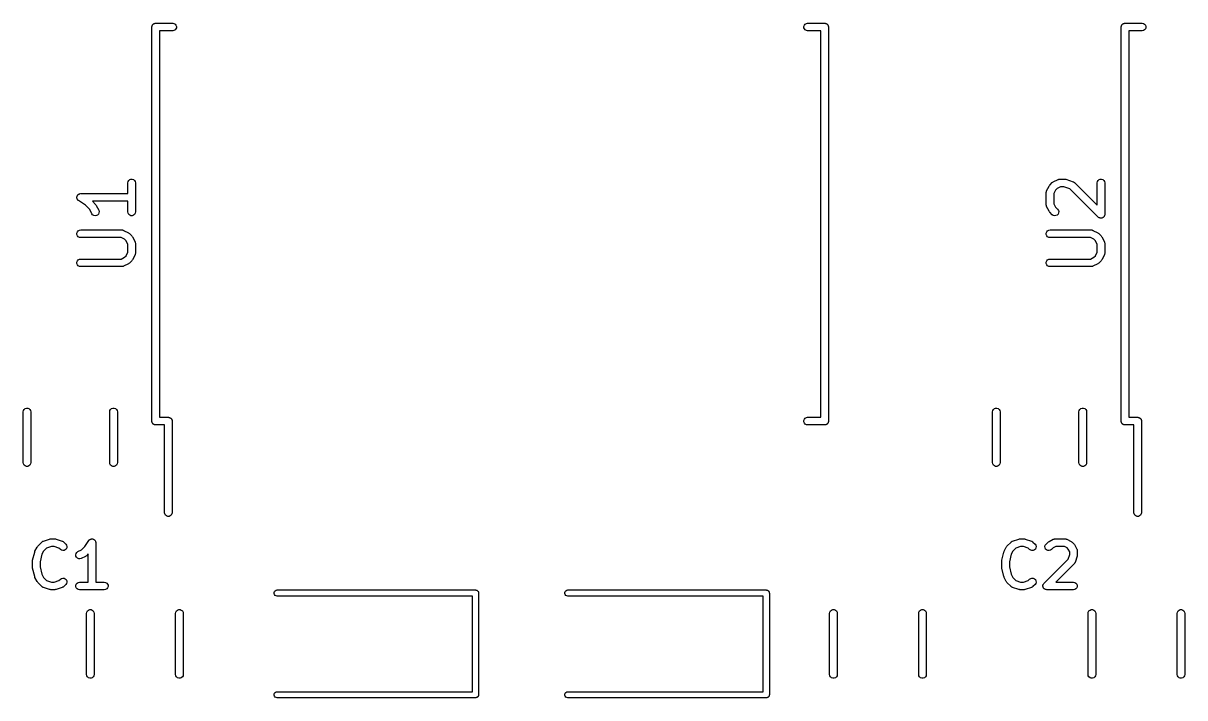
# Model space of a CAD drawing. Extents: x 25 to 125, y -131 to -25.
# Drawn here: x 46.7 to 69.53, y -87.42 to -74.16 of the extents above; entities that cross this region are included whole.
import ezdxf

# ---------------------------------------------------------------- set-up
doc = ezdxf.new("R2010")
doc.units = 0
doc.header["$MEASUREMENT"] = 0
doc.layers.add('BLACK', color=7, linetype='CONTINUOUS')

msp = doc.modelspace()

# ---------------------------------------------------------------- linework, layer by layer
at = {"layer": 'Black'}
for p, q in [((49.2354, -74.1987), (49.2377, -74.1925)), ((49.2377, -74.1925), (49.2419, -74.1875)), ((49.2419, -74.1875), (49.2452, -74.1818)), ((49.2452, -74.1818), (49.2502, -74.1776)), ((49.2502, -74.1776), (49.2544, -74.1725)), ((49.2544, -74.1725), (49.2601, -74.1693)), ((49.2601, -74.1693), (49.2651, -74.165)), ((49.2651, -74.165), (49.2713, -74.1628)), ((49.2713, -74.1628), (49.277, -74.1595)), ((49.277, -74.1595), (49.2834, -74.1584)), ((49.2834, -74.1584), (49.2896, -74.1561)), ((49.2896, -74.1561), (49.2962, -74.1561)), ((49.2962, -74.1561), (49.3026, -74.155)), ((49.3026, -74.155), (49.6376, -74.155)), ((49.6376, -74.155), (49.6633, -74.1595)), ((49.6633, -74.1595), (49.6858, -74.1725)), ((49.6858, -74.1725), (49.7026, -74.1925)), ((49.7026, -74.1925), (49.7115, -74.217)), ((62.0437, -74.217), (62.0527, -74.1925)), ((62.0527, -74.1925), (62.0694, -74.1725)), ((62.0694, -74.1725), (62.092, -74.1595)), ((62.092, -74.1595), (62.1176, -74.155)), ((62.1176, -74.155), (62.4526, -74.155)), ((62.4526, -74.155), (62.4591, -74.1561)), ((62.4591, -74.1561), (62.4656, -74.1561)), ((62.4656, -74.1561), (62.4718, -74.1584)), ((62.4718, -74.1584), (62.4783, -74.1595)), ((62.4783, -74.1595), (62.4839, -74.1628)), ((62.4839, -74.1628), (62.4901, -74.165)), ((62.4901, -74.165), (62.4951, -74.1693)), ((62.4951, -74.1693), (62.5008, -74.1725)), ((62.5008, -74.1725), (62.505, -74.1776)), ((62.505, -74.1776), (62.5101, -74.1818)), ((62.5101, -74.1818), (62.5133, -74.1875)), ((62.5133, -74.1875), (62.5176, -74.1925)), ((62.5176, -74.1925), (62.5198, -74.1987)), ((68.2878, -74.1987), (68.29, -74.1925)), ((68.29, -74.1925), (68.2943, -74.1875)), ((68.2943, -74.1875), (68.2975, -74.1818)), ((68.2975, -74.1818), (68.3026, -74.1776)), ((68.3026, -74.1776), (68.3068, -74.1725)), ((68.3068, -74.1725), (68.3125, -74.1693)), ((68.3125, -74.1693), (68.3175, -74.165)), ((68.3175, -74.165), (68.3237, -74.1628)), ((68.3237, -74.1628), (68.3293, -74.1595)), ((68.3293, -74.1595), (68.3358, -74.1584)), ((68.3358, -74.1584), (68.342, -74.1561)), ((68.342, -74.1561), (68.3485, -74.1561)), ((68.3485, -74.1561), (68.355, -74.155)), ((68.355, -74.155), (68.69, -74.155)), ((68.69, -74.155), (68.7157, -74.1595)), ((68.7157, -74.1595), (68.7382, -74.1725)), ((68.7382, -74.1725), (68.755, -74.1925)), ((68.755, -74.1925), (68.7639, -74.217)), ((49.2276, -74.23), (49.2287, -74.2235)), ((49.2276, -81.98), (49.2276, -74.23)), ((49.2287, -74.217), (49.231, -74.2108)), ((49.2287, -74.2235), (49.2287, -74.217)), ((49.231, -74.2108), (49.2321, -74.2043)), ((49.2321, -74.2043), (49.2354, -74.1987)), ((49.6376, -74.305), (49.3776, -74.305)), ((49.3776, -74.305), (49.3776, -81.905)), ((49.6633, -74.3005), (49.6376, -74.305)), ((49.6858, -74.2875), (49.6633, -74.3005)), ((49.7026, -74.2675), (49.6858, -74.2875)), ((49.7115, -74.243), (49.7026, -74.2675)), ((49.7115, -74.217), (49.7115, -74.243)), ((62.0437, -74.243), (62.0437, -74.217)), ((62.0527, -74.2675), (62.0437, -74.243)), ((62.0694, -74.2875), (62.0527, -74.2675)), ((62.092, -74.3005), (62.0694, -74.2875)), ((62.1176, -74.305), (62.092, -74.3005)), ((62.3776, -74.305), (62.1176, -74.305)), ((62.3776, -81.905), (62.3776, -74.305)), ((62.5198, -74.1987), (62.5231, -74.2043)), ((62.5231, -74.2043), (62.5242, -74.2108)), ((62.5242, -74.2108), (62.5265, -74.217)), ((62.5265, -74.217), (62.5265, -74.2235)), ((62.5265, -74.2235), (62.5276, -74.23)), ((62.5276, -74.23), (62.5276, -81.98)), ((68.28, -74.23), (68.2811, -74.2235)), ((68.28, -81.98), (68.28, -74.23)), ((68.2811, -74.217), (68.2834, -74.2108)), ((68.2811, -74.2235), (68.2811, -74.217)), ((68.2834, -74.2108), (68.2845, -74.2043)), ((68.2845, -74.2043), (68.2878, -74.1987)), ((68.69, -74.305), (68.43, -74.305)), ((68.43, -74.305), (68.43, -81.905)), ((68.7157, -74.3005), (68.69, -74.305)), ((68.7382, -74.2875), (68.7157, -74.3005)), ((68.755, -74.2675), (68.7382, -74.2875)), ((68.7639, -74.243), (68.755, -74.2675)), ((68.7639, -74.217), (68.7639, -74.243)), ((48.755, -77.2955), (48.7595, -77.2698)), ((48.755, -77.5062), (48.755, -77.2955)), ((48.7595, -77.2698), (48.7725, -77.2473)), ((48.7725, -77.2473), (48.7925, -77.2305)), ((48.7925, -77.2305), (48.817, -77.2216)), ((48.817, -77.2216), (48.843, -77.2216)), ((48.843, -77.2216), (48.8675, -77.2305)), ((48.8675, -77.2305), (48.8874, -77.2473)), ((48.8874, -77.2473), (48.9005, -77.2698)), ((48.9005, -77.2698), (48.905, -77.2955)), ((48.905, -77.2955), (48.905, -77.8669)), ((66.8153, -77.4524), (66.8629, -77.3572)), ((66.8629, -77.3572), (66.8701, -77.3475)), ((66.8701, -77.3475), (66.877, -77.3377)), ((66.877, -77.3377), (66.9246, -77.2901)), ((66.9246, -77.2901), (66.9344, -77.2832)), ((66.9344, -77.2832), (66.9441, -77.276)), ((66.9441, -77.276), (67.0393, -77.2284)), ((67.0906, -77.3705), (67.022, -77.4047)), ((67.0393, -77.2284), (67.0435, -77.2272)), ((67.0435, -77.2272), (67.0472, -77.225)), ((67.0472, -77.225), (67.0559, -77.2235)), ((67.0559, -77.2235), (67.0643, -77.221)), ((67.0643, -77.221), (67.0686, -77.2212)), ((67.0686, -77.2212), (67.0729, -77.2205)), ((67.0729, -77.2205), (67.1681, -77.2205)), ((67.1559, -77.3705), (67.0906, -77.3705)), ((67.2704, -77.4086), (67.1559, -77.3705)), ((67.1681, -77.2205), (67.1799, -77.2226)), ((67.1799, -77.2226), (67.1918, -77.2243)), ((67.1918, -77.2243), (67.3347, -77.2719)), ((67.3347, -77.2719), (67.3385, -77.274)), ((67.3385, -77.274), (67.3426, -77.2751)), ((67.3426, -77.2751), (67.3498, -77.2802)), ((67.3498, -77.2802), (67.3576, -77.2843)), ((67.3576, -77.2843), (67.3604, -77.2876)), ((67.3604, -77.2876), (67.364, -77.2901)), ((67.364, -77.2901), (67.8074, -77.7335)), ((67.8074, -77.2955), (67.8119, -77.2698)), ((67.8074, -77.7335), (67.8074, -77.2955)), ((67.8119, -77.2698), (67.8249, -77.2473)), ((67.8249, -77.2473), (67.8449, -77.2305)), ((67.8449, -77.2305), (67.8694, -77.2216)), ((67.8694, -77.2216), (67.8954, -77.2216)), ((67.8954, -77.2216), (67.9199, -77.2305)), ((67.9199, -77.2305), (67.9398, -77.2473)), ((67.9398, -77.2473), (67.9529, -77.2698)), ((67.9529, -77.2698), (67.9574, -77.2955)), ((67.9574, -77.2955), (67.9574, -77.9145)), ((47.7551, -77.5764), (47.7561, -77.5723)), ((47.7561, -77.5853), (47.7551, -77.5764)), ((47.7561, -77.5682), (47.7592, -77.5598)), ((47.7561, -77.5723), (47.7561, -77.5682)), ((47.7561, -77.5942), (47.7561, -77.5853)), ((47.7576, -77.5981), (47.7561, -77.5942)), ((47.758, -77.6023), (47.7576, -77.5981)), ((47.762, -77.6103), (47.758, -77.6023)), ((47.7592, -77.5598), (47.7613, -77.5511)), ((47.7613, -77.5511), (47.7636, -77.5476)), ((47.765, -77.6187), (47.762, -77.6103)), ((47.7636, -77.5476), (47.765, -77.5437)), ((47.765, -77.5437), (47.7708, -77.5368)), ((47.7677, -77.6219), (47.765, -77.6187)), ((47.7696, -77.6256), (47.7677, -77.6219)), ((47.7708, -77.5368), (47.7758, -77.5294)), ((47.7758, -77.5294), (47.7791, -77.5269)), ((47.7791, -77.5269), (47.7818, -77.5237)), ((47.7818, -77.5237), (47.7895, -77.5193)), ((47.7895, -77.5193), (47.7967, -77.514)), ((47.7967, -77.514), (47.8007, -77.5128)), ((47.8007, -77.5128), (47.8043, -77.5107)), ((47.8043, -77.5107), (47.8132, -77.5092)), ((47.8132, -77.5092), (47.8217, -77.5066)), ((47.8217, -77.5066), (47.8259, -77.5069)), ((47.8259, -77.5069), (47.83, -77.5062)), ((47.83, -77.5062), (48.755, -77.5062)), ((66.8074, -77.486), (66.8081, -77.4817)), ((66.8074, -77.724), (66.8074, -77.486)), ((66.8079, -77.4774), (66.8104, -77.469)), ((66.8081, -77.4817), (66.8079, -77.4774)), ((66.8104, -77.469), (66.8119, -77.4603)), ((66.8119, -77.4603), (66.8141, -77.4566)), ((66.8141, -77.4566), (66.8153, -77.4524)), ((66.9916, -77.4351), (66.9574, -77.5037)), ((66.9574, -77.5037), (66.9574, -77.7063)), ((67.022, -77.4047), (66.9916, -77.4351)), ((67.8293, -77.9676), (67.2704, -77.4086)), ((47.776, -77.6318), (47.7696, -77.6256)), ((47.7818, -77.6386), (47.776, -77.6318)), ((47.7854, -77.6407), (47.7818, -77.6386)), ((47.7884, -77.6436), (47.7854, -77.6407)), ((47.9251, -77.7347), (47.7884, -77.6436)), ((48.0064, -77.8161), (47.9251, -77.7347)), ((48.0486, -77.9004), (48.0064, -77.8161)), ((48.755, -77.6562), (48.0587, -77.6562)), ((48.0587, -77.6562), (48.1211, -77.7186)), ((48.1211, -77.7186), (48.128, -77.7285)), ((48.128, -77.7285), (48.1352, -77.7381)), ((48.1352, -77.7381), (48.1828, -77.8334)), ((48.1828, -77.8334), (48.1902, -77.8583)), ((48.755, -77.8669), (48.755, -77.6562)), ((66.8081, -77.7283), (66.8074, -77.724)), ((66.8079, -77.7326), (66.8081, -77.7283)), ((66.8104, -77.741), (66.8079, -77.7326)), ((66.8119, -77.7497), (66.8104, -77.741)), ((66.8141, -77.7534), (66.8119, -77.7497)), ((66.8153, -77.7576), (66.8141, -77.7534)), ((66.8629, -77.8528), (66.8153, -77.7576)), ((66.9574, -77.7063), (66.9916, -77.7749)), ((66.9916, -77.7749), (67.0307, -77.8139)), ((67.0307, -77.8139), (67.0456, -77.8352)), ((67.0456, -77.8352), (67.0523, -77.8604)), ((48.0641, -77.9214), (48.0486, -77.9004)), ((48.0859, -77.9357), (48.0641, -77.9214)), ((48.1112, -77.9418), (48.0859, -77.9357)), ((48.1371, -77.9388), (48.1112, -77.9418)), ((48.1604, -77.9271), (48.1371, -77.9388)), ((48.1783, -77.9082), (48.1604, -77.9271)), ((48.1887, -77.8843), (48.1783, -77.9082)), ((48.1902, -77.8583), (48.1887, -77.8843)), ((48.7595, -77.8926), (48.755, -77.8669)), ((48.7725, -77.9151), (48.7595, -77.8926)), ((48.7925, -77.9319), (48.7725, -77.9151)), ((48.817, -77.9408), (48.7925, -77.9319)), ((48.843, -77.9408), (48.817, -77.9408)), ((48.8675, -77.9319), (48.843, -77.9408)), ((48.8874, -77.9151), (48.8675, -77.9319)), ((48.9005, -77.8926), (48.8874, -77.9151)), ((48.905, -77.8669), (48.9005, -77.8926)), ((66.8701, -77.8625), (66.8629, -77.8528)), ((66.877, -77.8723), (66.8701, -77.8625)), ((66.9246, -77.9199), (66.877, -77.8723)), ((66.9459, -77.9349), (66.9246, -77.9199)), ((66.9711, -77.9416), (66.9459, -77.9349)), ((66.997, -77.9393), (66.9711, -77.9416)), ((67.0206, -77.9283), (66.997, -77.9393)), ((67.0391, -77.9099), (67.0206, -77.9283)), ((67.0501, -77.8863), (67.0391, -77.9099)), ((67.0523, -77.8604), (67.0501, -77.8863)), ((67.8374, -77.9732), (67.8293, -77.9676)), ((67.8449, -77.9795), (67.8374, -77.9732)), ((67.848, -77.9806), (67.8449, -77.9795)), ((67.8507, -77.9825), (67.848, -77.9806)), ((67.8602, -77.985), (67.8507, -77.9825)), ((67.8694, -77.9884), (67.8602, -77.985)), ((67.8727, -77.9884), (67.8694, -77.9884)), ((67.8758, -77.9892), (67.8727, -77.9884)), ((67.8856, -77.9884), (67.8758, -77.9892)), ((67.8954, -77.9884), (67.8856, -77.9884)), ((67.8985, -77.9873), (67.8954, -77.9884)), ((67.9018, -77.987), (67.8985, -77.9873)), ((67.9107, -77.9828), (67.9018, -77.987)), ((67.9199, -77.9795), (67.9107, -77.9828)), ((67.9224, -77.9774), (67.9199, -77.9795)), ((67.9254, -77.976), (67.9224, -77.9774)), ((67.9323, -77.969), (67.9254, -77.976)), ((67.9398, -77.9627), (67.9323, -77.969)), ((67.9415, -77.9599), (67.9398, -77.9627)), ((67.9438, -77.9575), (67.9415, -77.9599)), ((67.948, -77.9487), (67.9438, -77.9575)), ((67.9529, -77.9402), (67.948, -77.9487)), ((67.9534, -77.9369), (67.9529, -77.9402)), ((67.9548, -77.9339), (67.9534, -77.9369)), ((67.9557, -77.9242), (67.9548, -77.9339)), ((67.9574, -77.9145), (67.9557, -77.9242)), ((47.7561, -78.2825), (47.765, -78.258)), ((47.7561, -78.3085), (47.7561, -78.2825)), ((47.765, -78.258), (47.7818, -78.238)), ((47.7818, -78.238), (47.8043, -78.225)), ((47.8043, -78.225), (47.83, -78.2205)), ((47.83, -78.2205), (48.6395, -78.2205)), ((48.6395, -78.2205), (48.6438, -78.2212)), ((48.6438, -78.2212), (48.6481, -78.221)), ((48.6481, -78.221), (48.6565, -78.2235)), ((48.6565, -78.2235), (48.6652, -78.225)), ((48.6652, -78.225), (48.6689, -78.2272)), ((48.6689, -78.2272), (48.6731, -78.2284)), ((48.6731, -78.2284), (48.7683, -78.276)), ((48.7683, -78.276), (48.778, -78.2832)), ((48.778, -78.2832), (48.7878, -78.2901)), ((48.7878, -78.2901), (48.8354, -78.3377)), ((66.8085, -78.2825), (66.8174, -78.258)), ((66.8085, -78.3085), (66.8085, -78.2825)), ((66.8174, -78.258), (66.8342, -78.238)), ((66.8342, -78.238), (66.8567, -78.225)), ((66.8567, -78.225), (66.8824, -78.2205)), ((66.8824, -78.2205), (67.6919, -78.2205)), ((67.6919, -78.2205), (67.6962, -78.2212)), ((67.6962, -78.2212), (67.7005, -78.221)), ((67.7005, -78.221), (67.7089, -78.2235)), ((67.7089, -78.2235), (67.7176, -78.225)), ((67.7176, -78.225), (67.7213, -78.2272)), ((67.7213, -78.2272), (67.7254, -78.2284)), ((67.7254, -78.2284), (67.8207, -78.276)), ((67.8207, -78.276), (67.8303, -78.2832)), ((67.8303, -78.2832), (67.8402, -78.2901)), ((67.8402, -78.2901), (67.8878, -78.3377)), ((47.765, -78.333), (47.7561, -78.3085)), ((47.7818, -78.3529), (47.765, -78.333)), ((47.8043, -78.366), (47.7818, -78.3529)), ((47.83, -78.3705), (47.8043, -78.366)), ((48.6218, -78.3705), (47.83, -78.3705)), ((48.6903, -78.4047), (48.6218, -78.3705)), ((48.7207, -78.4351), (48.6903, -78.4047)), ((48.755, -78.5037), (48.7207, -78.4351)), ((48.755, -78.6587), (48.755, -78.5037)), ((48.8354, -78.3377), (48.8423, -78.3475)), ((48.8423, -78.3475), (48.8495, -78.3572)), ((48.8495, -78.3572), (48.8971, -78.4524)), ((48.8971, -78.4524), (48.8983, -78.4566)), ((48.8983, -78.4566), (48.9005, -78.4603)), ((48.9005, -78.4603), (48.902, -78.469)), ((48.902, -78.469), (48.9045, -78.4774)), ((48.9045, -78.4774), (48.9042, -78.4817)), ((48.9042, -78.4817), (48.905, -78.486)), ((48.905, -78.486), (48.905, -78.6764)), ((66.8174, -78.333), (66.8085, -78.3085)), ((66.8342, -78.3529), (66.8174, -78.333)), ((66.8567, -78.366), (66.8342, -78.3529)), ((66.8824, -78.3705), (66.8567, -78.366)), ((67.6742, -78.3705), (66.8824, -78.3705)), ((67.7427, -78.4047), (67.6742, -78.3705)), ((67.7731, -78.4351), (67.7427, -78.4047)), ((67.8074, -78.5037), (67.7731, -78.4351)), ((67.8074, -78.6587), (67.8074, -78.5037)), ((67.8878, -78.3377), (67.8947, -78.3475)), ((67.8947, -78.3475), (67.9018, -78.3572)), ((67.9018, -78.3572), (67.9495, -78.4524)), ((67.9495, -78.4524), (67.9507, -78.4566)), ((67.9507, -78.4566), (67.9529, -78.4603)), ((67.9529, -78.4603), (67.9544, -78.469)), ((67.9544, -78.469), (67.9569, -78.4774)), ((67.9569, -78.4774), (67.9566, -78.4817)), ((67.9566, -78.4817), (67.9574, -78.486)), ((67.9574, -78.486), (67.9574, -78.6764)), ((48.6218, -78.7919), (48.6903, -78.7576)), ((48.6903, -78.7576), (48.7207, -78.7272)), ((48.7207, -78.7272), (48.755, -78.6587)), ((48.8971, -78.71), (48.8495, -78.8052)), ((48.8983, -78.7058), (48.8971, -78.71)), ((48.9005, -78.7021), (48.8983, -78.7058)), ((48.902, -78.6934), (48.9005, -78.7021)), ((48.9045, -78.685), (48.902, -78.6934)), ((48.905, -78.6764), (48.9042, -78.6807)), ((48.9042, -78.6807), (48.9045, -78.685)), ((67.6742, -78.7919), (67.7427, -78.7576)), ((67.7427, -78.7576), (67.7731, -78.7272)), ((67.7731, -78.7272), (67.8074, -78.6587)), ((67.9495, -78.71), (67.9018, -78.8052)), ((67.9507, -78.7058), (67.9495, -78.71)), ((67.9529, -78.7021), (67.9507, -78.7058)), ((67.9544, -78.6934), (67.9529, -78.7021)), ((67.9569, -78.685), (67.9544, -78.6934)), ((67.9574, -78.6764), (67.9566, -78.6807)), ((67.9566, -78.6807), (67.9569, -78.685)), ((47.7561, -78.8539), (47.765, -78.8294)), ((47.7561, -78.8799), (47.7561, -78.8539)), ((47.765, -78.9044), (47.7561, -78.8799)), ((47.765, -78.8294), (47.7818, -78.8095)), ((47.7818, -78.9244), (47.765, -78.9044)), ((47.7818, -78.8095), (47.8043, -78.7964)), ((47.8043, -78.9374), (47.7818, -78.9244)), ((47.8043, -78.7964), (47.83, -78.7919)), ((47.83, -78.9419), (47.8043, -78.9374)), ((47.83, -78.7919), (48.6218, -78.7919)), ((48.6395, -78.9419), (47.83, -78.9419)), ((48.6438, -78.9412), (48.6395, -78.9419)), ((48.6481, -78.9414), (48.6438, -78.9412)), ((48.6565, -78.9389), (48.6481, -78.9414)), ((48.6652, -78.9374), (48.6565, -78.9389)), ((48.6689, -78.9352), (48.6652, -78.9374)), ((48.6731, -78.934), (48.6689, -78.9352)), ((48.7683, -78.8864), (48.6731, -78.934)), ((48.778, -78.8792), (48.7683, -78.8864)), ((48.7878, -78.8723), (48.778, -78.8792)), ((48.8354, -78.8247), (48.7878, -78.8723)), ((48.8423, -78.8149), (48.8354, -78.8247)), ((48.8495, -78.8052), (48.8423, -78.8149)), ((66.8085, -78.8539), (66.8174, -78.8294)), ((66.8085, -78.8799), (66.8085, -78.8539)), ((66.8174, -78.9044), (66.8085, -78.8799)), ((66.8174, -78.8294), (66.8342, -78.8095)), ((66.8342, -78.9244), (66.8174, -78.9044)), ((66.8342, -78.8095), (66.8567, -78.7964)), ((66.8567, -78.9374), (66.8342, -78.9244)), ((66.8567, -78.7964), (66.8824, -78.7919)), ((66.8824, -78.9419), (66.8567, -78.9374)), ((66.8824, -78.7919), (67.6742, -78.7919)), ((67.6919, -78.9419), (66.8824, -78.9419)), ((67.6962, -78.9412), (67.6919, -78.9419)), ((67.7005, -78.9414), (67.6962, -78.9412)), ((67.7089, -78.9389), (67.7005, -78.9414)), ((67.7176, -78.9374), (67.7089, -78.9389)), ((67.7213, -78.9352), (67.7176, -78.9374)), ((67.7254, -78.934), (67.7213, -78.9352)), ((67.8207, -78.8864), (67.7254, -78.934)), ((67.8303, -78.8792), (67.8207, -78.8864)), ((67.8402, -78.8723), (67.8303, -78.8792)), ((67.8878, -78.8247), (67.8402, -78.8723)), ((67.8947, -78.8149), (67.8878, -78.8247)), ((67.9018, -78.8052), (67.8947, -78.8149)), ((46.7175, -81.7478), (46.7375, -81.731)), ((46.7375, -81.731), (46.762, -81.7221)), ((46.762, -81.7221), (46.788, -81.7221)), ((46.788, -81.7221), (46.8125, -81.731)), ((46.8125, -81.731), (46.8325, -81.7478)), ((48.4175, -81.7478), (48.4375, -81.731)), ((48.4375, -81.731), (48.462, -81.7221)), ((48.462, -81.7221), (48.488, -81.7221)), ((48.488, -81.7221), (48.5125, -81.731)), ((48.5125, -81.731), (48.5325, -81.7478)), ((65.7675, -81.7478), (65.7875, -81.731)), ((65.7875, -81.731), (65.812, -81.7221)), ((65.812, -81.7221), (65.838, -81.7221)), ((65.838, -81.7221), (65.8625, -81.731)), ((65.8625, -81.731), (65.8825, -81.7478)), ((67.4675, -81.7478), (67.4875, -81.731)), ((67.4875, -81.731), (67.512, -81.7221)), ((67.512, -81.7221), (67.538, -81.7221)), ((67.538, -81.7221), (67.5625, -81.731)), ((67.5625, -81.731), (67.5825, -81.7478)), ((46.7, -81.796), (46.7045, -81.7703)), ((46.7, -82.796), (46.7, -81.796)), ((46.7045, -81.7703), (46.7175, -81.7478)), ((46.8325, -81.7478), (46.8455, -81.7703)), ((46.8455, -81.7703), (46.85, -81.796)), ((46.85, -81.796), (46.85, -82.796)), ((48.4, -81.796), (48.4045, -81.7703)), ((48.4, -82.796), (48.4, -81.796)), ((48.4045, -81.7703), (48.4175, -81.7478)), ((48.5325, -81.7478), (48.5455, -81.7703)), ((48.5455, -81.7703), (48.55, -81.796)), ((48.55, -81.796), (48.55, -82.796)), ((49.3776, -81.905), (49.5526, -81.905)), ((49.5526, -81.905), (49.5591, -81.9061)), ((49.5591, -81.9061), (49.5656, -81.9061)), ((49.5656, -81.9061), (49.5718, -81.9084)), ((49.5718, -81.9084), (49.5783, -81.9095)), ((49.5783, -81.9095), (49.5839, -81.9128)), ((49.5839, -81.9128), (49.5901, -81.915)), ((49.5901, -81.915), (49.5951, -81.9193)), ((49.5951, -81.9193), (49.6008, -81.9225)), ((49.6008, -81.9225), (49.605, -81.9276)), ((49.605, -81.9276), (49.6101, -81.9318)), ((49.6101, -81.9318), (49.6133, -81.9375)), ((49.6133, -81.9375), (49.6176, -81.9425)), ((49.6176, -81.9425), (49.6198, -81.9487)), ((49.6198, -81.9487), (49.6231, -81.9543)), ((49.6231, -81.9543), (49.6242, -81.9608)), ((62.0437, -81.967), (62.0527, -81.9425)), ((62.0527, -81.9425), (62.0694, -81.9225)), ((62.0694, -81.9225), (62.092, -81.9095)), ((62.092, -81.9095), (62.1176, -81.905)), ((62.1176, -81.905), (62.3776, -81.905)), ((65.75, -81.796), (65.7545, -81.7703)), ((65.75, -82.796), (65.75, -81.796)), ((65.7545, -81.7703), (65.7675, -81.7478)), ((65.8825, -81.7478), (65.8955, -81.7703)), ((65.8955, -81.7703), (65.9, -81.796)), ((65.9, -81.796), (65.9, -82.796)), ((67.45, -81.796), (67.4545, -81.7703)), ((67.45, -82.796), (67.45, -81.796)), ((67.4545, -81.7703), (67.4675, -81.7478)), ((67.5825, -81.7478), (67.5955, -81.7703)), ((67.5955, -81.7703), (67.6, -81.796)), ((67.6, -81.796), (67.6, -82.796)), ((68.43, -81.905), (68.605, -81.905)), ((68.605, -81.905), (68.6115, -81.9061)), ((68.6115, -81.9061), (68.618, -81.9061)), ((68.618, -81.9061), (68.6242, -81.9084)), ((68.6242, -81.9084), (68.6307, -81.9095)), ((68.6307, -81.9095), (68.6363, -81.9128)), ((68.6363, -81.9128), (68.6425, -81.915)), ((68.6425, -81.915), (68.6475, -81.9193)), ((68.6475, -81.9193), (68.6532, -81.9225)), ((68.6532, -81.9225), (68.6574, -81.9276)), ((68.6574, -81.9276), (68.6625, -81.9318)), ((68.6625, -81.9318), (68.6657, -81.9375)), ((68.6657, -81.9375), (68.67, -81.9425)), ((68.67, -81.9425), (68.6722, -81.9487)), ((68.6722, -81.9487), (68.6755, -81.9543)), ((68.6755, -81.9543), (68.6766, -81.9608)), ((49.2287, -81.9865), (49.2276, -81.98)), ((49.2287, -81.993), (49.2287, -81.9865)), ((49.231, -81.9992), (49.2287, -81.993)), ((49.2321, -82.0057), (49.231, -81.9992)), ((49.2354, -82.0113), (49.2321, -82.0057)), ((49.2377, -82.0175), (49.2354, -82.0113)), ((49.2419, -82.0225), (49.2377, -82.0175)), ((49.2452, -82.0282), (49.2419, -82.0225)), ((49.2502, -82.0324), (49.2452, -82.0282)), ((49.2544, -82.0375), (49.2502, -82.0324)), ((49.2601, -82.0407), (49.2544, -82.0375)), ((49.2651, -82.045), (49.2601, -82.0407)), ((49.2713, -82.0472), (49.2651, -82.045)), ((49.277, -82.0505), (49.2713, -82.0472)), ((49.2834, -82.0516), (49.277, -82.0505)), ((49.2896, -82.0539), (49.2834, -82.0516)), ((49.2962, -82.0539), (49.2896, -82.0539)), ((49.3026, -82.055), (49.2962, -82.0539)), ((49.4776, -82.055), (49.3026, -82.055)), ((49.4776, -83.78), (49.4776, -82.055)), ((49.6242, -81.9608), (49.6265, -81.967)), ((49.6265, -81.967), (49.6265, -81.9735)), ((49.6265, -81.9735), (49.6276, -81.98)), ((49.6276, -81.98), (49.6276, -83.78)), ((62.0437, -81.993), (62.0437, -81.967)), ((62.0527, -82.0175), (62.0437, -81.993)), ((62.0694, -82.0375), (62.0527, -82.0175)), ((62.092, -82.0505), (62.0694, -82.0375)), ((62.1176, -82.055), (62.092, -82.0505)), ((62.4526, -82.055), (62.1176, -82.055)), ((62.4591, -82.0539), (62.4526, -82.055)), ((62.4656, -82.0539), (62.4591, -82.0539)), ((62.4718, -82.0516), (62.4656, -82.0539)), ((62.4783, -82.0505), (62.4718, -82.0516)), ((62.4839, -82.0472), (62.4783, -82.0505)), ((62.4901, -82.045), (62.4839, -82.0472)), ((62.4951, -82.0407), (62.4901, -82.045)), ((62.5008, -82.0375), (62.4951, -82.0407)), ((62.505, -82.0324), (62.5008, -82.0375)), ((62.5101, -82.0282), (62.505, -82.0324)), ((62.5133, -82.0225), (62.5101, -82.0282)), ((62.5176, -82.0175), (62.5133, -82.0225)), ((62.5198, -82.0113), (62.5176, -82.0175)), ((62.5231, -82.0057), (62.5198, -82.0113)), ((62.5242, -81.9992), (62.5231, -82.0057)), ((62.5265, -81.993), (62.5242, -81.9992)), ((62.5276, -81.98), (62.5265, -81.9865)), ((62.5265, -81.9865), (62.5265, -81.993)), ((68.2811, -81.9865), (68.28, -81.98)), ((68.2811, -81.993), (68.2811, -81.9865)), ((68.2834, -81.9992), (68.2811, -81.993)), ((68.2845, -82.0057), (68.2834, -81.9992)), ((68.2878, -82.0113), (68.2845, -82.0057)), ((68.29, -82.0175), (68.2878, -82.0113)), ((68.2943, -82.0225), (68.29, -82.0175)), ((68.2975, -82.0282), (68.2943, -82.0225)), ((68.3026, -82.0324), (68.2975, -82.0282)), ((68.3068, -82.0375), (68.3026, -82.0324)), ((68.3125, -82.0407), (68.3068, -82.0375)), ((68.3175, -82.045), (68.3125, -82.0407)), ((68.3237, -82.0472), (68.3175, -82.045)), ((68.3293, -82.0505), (68.3237, -82.0472)), ((68.3358, -82.0516), (68.3293, -82.0505)), ((68.342, -82.0539), (68.3358, -82.0516)), ((68.3485, -82.0539), (68.342, -82.0539)), ((68.355, -82.055), (68.3485, -82.0539)), ((68.53, -82.055), (68.355, -82.055)), ((68.53, -83.78), (68.53, -82.055)), ((68.6766, -81.9608), (68.6789, -81.967)), ((68.6789, -81.967), (68.6789, -81.9735)), ((68.6789, -81.9735), (68.68, -81.98)), ((68.68, -81.98), (68.68, -83.78)), ((46.7045, -82.8217), (46.7, -82.796)), ((46.7175, -82.8442), (46.7045, -82.8217)), ((46.7375, -82.861), (46.7175, -82.8442)), ((46.762, -82.8699), (46.7375, -82.861)), ((46.788, -82.8699), (46.762, -82.8699)), ((46.8125, -82.861), (46.788, -82.8699)), ((46.8325, -82.8442), (46.8125, -82.861)), ((46.8455, -82.8217), (46.8325, -82.8442)), ((46.85, -82.796), (46.8455, -82.8217)), ((48.4045, -82.8217), (48.4, -82.796)), ((48.4175, -82.8442), (48.4045, -82.8217)), ((48.4375, -82.861), (48.4175, -82.8442)), ((48.462, -82.8699), (48.4375, -82.861)), ((48.488, -82.8699), (48.462, -82.8699)), ((48.5125, -82.861), (48.488, -82.8699)), ((48.5325, -82.8442), (48.5125, -82.861)), ((48.5455, -82.8217), (48.5325, -82.8442)), ((48.55, -82.796), (48.5455, -82.8217)), ((65.7545, -82.8217), (65.75, -82.796)), ((65.7675, -82.8442), (65.7545, -82.8217)), ((65.7875, -82.861), (65.7675, -82.8442)), ((65.812, -82.8699), (65.7875, -82.861)), ((65.838, -82.8699), (65.812, -82.8699)), ((65.8625, -82.861), (65.838, -82.8699)), ((65.8825, -82.8442), (65.8625, -82.861)), ((65.8955, -82.8217), (65.8825, -82.8442)), ((65.9, -82.796), (65.8955, -82.8217)), ((67.4545, -82.8217), (67.45, -82.796)), ((67.4675, -82.8442), (67.4545, -82.8217)), ((67.4875, -82.861), (67.4675, -82.8442)), ((67.512, -82.8699), (67.4875, -82.861)), ((67.538, -82.8699), (67.512, -82.8699)), ((67.5625, -82.861), (67.538, -82.8699)), ((67.5825, -82.8442), (67.5625, -82.861)), ((67.5955, -82.8217), (67.5825, -82.8442)), ((67.6, -82.796), (67.5955, -82.8217)), ((49.4821, -83.8057), (49.4776, -83.78)), ((49.6276, -83.78), (49.6231, -83.8057)), ((68.5345, -83.8057), (68.53, -83.78)), ((68.68, -83.78), (68.6755, -83.8057)), ((49.4952, -83.8282), (49.4821, -83.8057)), ((49.5151, -83.845), (49.4952, -83.8282)), ((49.5396, -83.8539), (49.5151, -83.845)), ((49.5656, -83.8539), (49.5396, -83.8539)), ((49.5901, -83.845), (49.5656, -83.8539)), ((49.6101, -83.8282), (49.5901, -83.845)), ((49.6231, -83.8057), (49.6101, -83.8282)), ((68.5475, -83.8282), (68.5345, -83.8057)), ((68.5675, -83.845), (68.5475, -83.8282)), ((68.592, -83.8539), (68.5675, -83.845)), ((68.618, -83.8539), (68.592, -83.8539)), ((68.6425, -83.845), (68.618, -83.8539)), ((68.6625, -83.8282), (68.6425, -83.845)), ((68.6755, -83.8057), (68.6625, -83.8282)), ((46.9305, -84.5394), (46.971, -84.4584)), ((46.971, -84.4584), (46.9782, -84.4488)), ((46.9782, -84.4488), (46.9851, -84.4389)), ((46.9851, -84.4389), (47.066, -84.358)), ((47.066, -84.358), (47.0696, -84.3555)), ((47.0696, -84.3555), (47.0724, -84.3523)), ((47.0724, -84.3523), (47.0801, -84.3481)), ((47.0801, -84.3481), (47.0874, -84.343)), ((47.0874, -84.343), (47.0915, -84.3419)), ((47.0915, -84.3419), (47.0953, -84.3398)), ((47.0953, -84.3398), (47.2168, -84.2994)), ((47.2526, -84.4455), (47.1596, -84.4766)), ((47.2168, -84.2994), (47.2286, -84.2976)), ((47.2286, -84.2976), (47.2405, -84.2955)), ((47.2405, -84.2955), (47.3214, -84.2955)), ((47.3093, -84.4455), (47.2526, -84.4455)), ((47.4023, -84.4766), (47.3093, -84.4455)), ((47.3214, -84.2955), (47.3333, -84.2976)), ((47.3333, -84.2976), (47.3451, -84.2994)), ((47.3451, -84.2994), (47.4666, -84.3398)), ((47.4666, -84.3398), (47.4704, -84.3419)), ((47.4704, -84.3419), (47.4746, -84.343)), ((47.4746, -84.343), (47.4817, -84.3481)), ((47.4817, -84.3481), (47.4895, -84.3523)), ((47.4895, -84.3523), (47.4923, -84.3555)), ((47.4923, -84.3555), (47.4959, -84.358)), ((47.4959, -84.358), (47.5364, -84.3984)), ((47.5364, -84.3984), (47.5513, -84.4198)), ((47.5558, -84.4709), (47.5448, -84.4945)), ((47.5513, -84.4198), (47.558, -84.4449)), ((47.558, -84.4449), (47.5558, -84.4709)), ((47.8437, -84.5113), (47.9108, -84.4442)), ((47.9108, -84.4442), (47.9876, -84.3289)), ((47.9876, -84.3289), (47.9905, -84.3259)), ((47.9905, -84.3259), (47.9925, -84.3223)), ((47.9925, -84.3223), (47.9994, -84.3166)), ((47.9994, -84.3166), (48.0056, -84.3101)), ((48.0056, -84.3101), (48.0093, -84.3082)), ((48.0093, -84.3082), (48.0125, -84.3056)), ((48.0125, -84.3056), (48.0209, -84.3025)), ((48.0209, -84.3025), (48.0289, -84.2985)), ((48.0289, -84.2985), (48.0331, -84.2981)), ((48.0331, -84.2981), (48.037, -84.2967)), ((48.037, -84.2967), (48.0459, -84.2967)), ((48.0459, -84.2967), (48.0548, -84.2957)), ((48.0548, -84.2957), (48.0589, -84.2967)), ((48.0589, -84.2967), (48.063, -84.2967)), ((48.063, -84.2967), (48.0714, -84.2997)), ((48.0714, -84.2997), (48.0801, -84.3018)), ((48.0801, -84.3018), (48.0836, -84.3041)), ((48.0836, -84.3041), (48.0875, -84.3056)), ((48.0875, -84.3056), (48.0944, -84.3113)), ((48.0944, -84.3113), (48.1018, -84.3163)), ((48.1018, -84.3163), (48.1043, -84.3196)), ((48.1043, -84.3196), (48.1075, -84.3223)), ((48.1075, -84.3223), (48.1119, -84.3301)), ((48.1119, -84.3301), (48.1172, -84.3373)), ((48.1172, -84.3373), (48.1184, -84.3413)), ((48.1184, -84.3413), (48.1205, -84.3449)), ((48.1205, -84.3449), (48.122, -84.3537)), ((48.122, -84.3537), (48.1245, -84.3623)), ((48.1245, -84.3623), (48.1243, -84.3664)), ((48.1243, -84.3664), (48.125, -84.3705)), ((48.125, -84.3705), (48.125, -85.1455)), ((65.9805, -84.5394), (66.021, -84.4584)), ((66.021, -84.4584), (66.0282, -84.4488)), ((66.0282, -84.4488), (66.0351, -84.4389)), ((66.0351, -84.4389), (66.116, -84.358)), ((66.116, -84.358), (66.1196, -84.3555)), ((66.1196, -84.3555), (66.1224, -84.3523)), ((66.1224, -84.3523), (66.1301, -84.3481)), ((66.1301, -84.3481), (66.1374, -84.343)), ((66.1374, -84.343), (66.1415, -84.3419)), ((66.1415, -84.3419), (66.1453, -84.3398)), ((66.1453, -84.3398), (66.2668, -84.2994)), ((66.3026, -84.4455), (66.2096, -84.4766)), ((66.2668, -84.2994), (66.2786, -84.2976)), ((66.2786, -84.2976), (66.2905, -84.2955)), ((66.2905, -84.2955), (66.3714, -84.2955)), ((66.3593, -84.4455), (66.3026, -84.4455)), ((66.4523, -84.4766), (66.3593, -84.4455)), ((66.3714, -84.2955), (66.3833, -84.2976)), ((66.3833, -84.2976), (66.3951, -84.2994)), ((66.3951, -84.2994), (66.5166, -84.3398)), ((66.5166, -84.3398), (66.5204, -84.3419)), ((66.5204, -84.3419), (66.5246, -84.343)), ((66.5246, -84.343), (66.5317, -84.3481)), ((66.5317, -84.3481), (66.5395, -84.3523)), ((66.5395, -84.3523), (66.5423, -84.3555)), ((66.5423, -84.3555), (66.5459, -84.358)), ((66.5459, -84.358), (66.5864, -84.3984)), ((66.5864, -84.3984), (66.6013, -84.4198)), ((66.6058, -84.4709), (66.5948, -84.4945)), ((66.6013, -84.4198), (66.608, -84.4449)), ((66.608, -84.4449), (66.6058, -84.4709)), ((66.7824, -84.4449), (66.7892, -84.4198)), ((66.7847, -84.4709), (66.7824, -84.4449)), ((66.7957, -84.4945), (66.7847, -84.4709)), ((66.7892, -84.4198), (66.8041, -84.3984)), ((66.8041, -84.3984), (66.8446, -84.358)), ((66.8446, -84.358), (66.8544, -84.3511)), ((66.8544, -84.3511), (66.8641, -84.3439)), ((66.8641, -84.3439), (66.945, -84.3034)), ((66.9963, -84.4455), (66.942, -84.4726)), ((66.945, -84.3034), (66.9492, -84.3022)), ((66.9492, -84.3022), (66.9529, -84.3)), ((66.9529, -84.3), (66.9616, -84.2985)), ((66.9616, -84.2985), (66.97, -84.296)), ((66.97, -84.296), (66.9743, -84.2963)), ((66.9743, -84.2963), (66.9786, -84.2955)), ((66.9786, -84.2955), (67.181, -84.2955)), ((67.1632, -84.4455), (66.9963, -84.4455)), ((67.2175, -84.4726), (67.1632, -84.4455)), ((67.181, -84.2955), (67.1852, -84.2963)), ((67.1852, -84.2963), (67.1895, -84.296)), ((67.1895, -84.296), (67.198, -84.2985)), ((67.198, -84.2985), (67.2066, -84.3)), ((67.2066, -84.3), (67.2103, -84.3022)), ((67.2103, -84.3022), (67.2145, -84.3034)), ((67.2145, -84.3034), (67.2954, -84.3439)), ((67.2954, -84.3439), (67.3051, -84.3511)), ((67.3051, -84.3511), (67.3149, -84.358)), ((67.3149, -84.358), (67.3554, -84.3984)), ((67.3554, -84.3984), (67.3623, -84.4083)), ((67.3623, -84.4083), (67.3695, -84.4179)), ((67.3695, -84.4179), (67.4099, -84.4989)), ((46.8844, -84.7166), (46.9249, -84.5547)), ((46.9249, -84.5547), (46.9282, -84.5472)), ((46.9282, -84.5472), (46.9305, -84.5394)), ((47.0684, -84.5991), (47.0321, -84.744)), ((47.0997, -84.5364), (47.0684, -84.5991)), ((47.1596, -84.4766), (47.0997, -84.5364)), ((47.4303, -84.5045), (47.4023, -84.4766)), ((47.4516, -84.5194), (47.4303, -84.5045)), ((47.4768, -84.5262), (47.4516, -84.5194)), ((47.5027, -84.5239), (47.4768, -84.5262)), ((47.5264, -84.5129), (47.5027, -84.5239)), ((47.5448, -84.4945), (47.5264, -84.5129)), ((47.7323, -84.6089), (47.7383, -84.5836)), ((47.7353, -84.6348), (47.7323, -84.6089)), ((47.7469, -84.6581), (47.7353, -84.6348)), ((47.7383, -84.5836), (47.7527, -84.5618)), ((47.7658, -84.676), (47.7469, -84.6581)), ((47.7527, -84.5618), (47.7736, -84.5463)), ((47.7897, -84.6863), (47.7658, -84.676)), ((47.7736, -84.5463), (47.8437, -84.5113)), ((47.8157, -84.6879), (47.7897, -84.6863)), ((47.8407, -84.6805), (47.8157, -84.6879)), ((47.9216, -84.64), (47.8407, -84.6805)), ((47.9313, -84.6328), (47.9216, -84.64)), ((47.9411, -84.6259), (47.9313, -84.6328)), ((47.975, -84.5921), (47.9411, -84.6259)), ((47.975, -85.1455), (47.975, -84.5921)), ((65.9344, -84.7166), (65.9749, -84.5547)), ((65.9749, -84.5547), (65.9782, -84.5472)), ((65.9782, -84.5472), (65.9805, -84.5394)), ((66.1184, -84.5991), (66.0821, -84.744)), ((66.1497, -84.5364), (66.1184, -84.5991)), ((66.2096, -84.4766), (66.1497, -84.5364)), ((66.4803, -84.5045), (66.4523, -84.4766)), ((66.5016, -84.5194), (66.4803, -84.5045)), ((66.5268, -84.5262), (66.5016, -84.5194)), ((66.5527, -84.5239), (66.5268, -84.5262)), ((66.5764, -84.5129), (66.5527, -84.5239)), ((66.5948, -84.4945), (66.5764, -84.5129)), ((66.7636, -85.1675), (67.2368, -84.6943)), ((66.8141, -84.5129), (66.7957, -84.4945)), ((66.8377, -84.5239), (66.8141, -84.5129)), ((66.8637, -84.5262), (66.8377, -84.5239)), ((66.8888, -84.5194), (66.8637, -84.5262)), ((66.9102, -84.5045), (66.8888, -84.5194)), ((66.942, -84.4726), (66.9102, -84.5045)), ((67.2407, -84.4959), (67.2175, -84.4726)), ((67.2368, -84.6943), (67.2679, -84.6012)), ((67.2679, -84.5501), (67.2407, -84.4959)), ((67.2679, -84.6012), (67.2679, -84.5501)), ((67.414, -84.6371), (67.3735, -84.7585)), ((67.4099, -84.4989), (67.4112, -84.503)), ((67.4112, -84.503), (67.4133, -84.5068)), ((67.4133, -84.5068), (67.4149, -84.5154)), ((67.4158, -84.6252), (67.414, -84.6371)), ((67.4149, -84.5154), (67.4174, -84.5239)), ((67.4179, -84.6134), (67.4158, -84.6252)), ((67.4174, -84.5239), (67.4171, -84.5282)), ((67.4171, -84.5282), (67.4179, -84.5324)), ((67.4179, -84.5324), (67.4179, -84.6134)), ((46.8821, -84.7348), (46.8837, -84.7258)), ((46.8821, -84.8562), (46.8821, -84.7348)), ((46.8837, -84.8653), (46.8821, -84.8562)), ((46.8837, -84.7258), (46.8844, -84.7166)), ((46.8844, -84.8744), (46.8837, -84.8653)), ((46.9249, -85.0363), (46.8844, -84.8744)), ((47.0321, -84.744), (47.0321, -84.847)), ((47.0321, -84.847), (47.0684, -84.992)), ((65.9321, -84.7348), (65.9337, -84.7258)), ((65.9321, -84.8562), (65.9321, -84.7348)), ((65.9337, -84.8653), (65.9321, -84.8562)), ((65.9337, -84.7258), (65.9344, -84.7166)), ((65.9344, -84.8744), (65.9337, -84.8653)), ((65.9749, -85.0363), (65.9344, -84.8744)), ((66.0821, -84.744), (66.0821, -84.847)), ((66.0821, -84.847), (66.1184, -84.992)), ((67.3554, -84.7878), (66.9977, -85.1455)), ((67.3579, -84.7843), (67.3554, -84.7878)), ((67.3611, -84.7814), (67.3579, -84.7843)), ((67.3653, -84.7737), (67.3611, -84.7814)), ((67.3704, -84.7665), (67.3653, -84.7737)), ((67.3715, -84.7623), (67.3704, -84.7665)), ((67.3735, -84.7585), (67.3715, -84.7623)), ((46.9282, -85.0438), (46.9249, -85.0363)), ((46.9305, -85.0517), (46.9282, -85.0438)), ((46.971, -85.1326), (46.9305, -85.0517)), ((46.9782, -85.1423), (46.971, -85.1326)), ((46.9851, -85.1521), (46.9782, -85.1423)), ((47.066, -85.2331), (46.9851, -85.1521)), ((47.0684, -84.992), (47.0997, -85.0547)), ((47.0997, -85.0547), (47.1596, -85.1145)), ((47.1596, -85.1145), (47.2526, -85.1455)), ((47.2526, -85.1455), (47.3093, -85.1455)), ((47.3093, -85.1455), (47.4023, -85.1145)), ((47.4023, -85.1145), (47.4303, -85.0865)), ((47.4303, -85.0865), (47.4516, -85.0716)), ((47.4516, -85.0716), (47.4768, -85.0649)), ((47.4768, -85.0649), (47.5027, -85.0671)), ((47.5027, -85.0671), (47.5264, -85.0781)), ((47.5264, -85.0781), (47.5448, -85.0966)), ((47.5448, -85.0966), (47.5558, -85.1202)), ((47.558, -85.1461), (47.5513, -85.1713)), ((47.5558, -85.1202), (47.558, -85.1461)), ((47.7589, -85.1631), (47.7815, -85.15)), ((47.7815, -85.15), (47.8071, -85.1455)), ((47.8071, -85.1455), (47.975, -85.1455)), ((48.125, -85.1455), (48.2929, -85.1455)), ((48.2929, -85.1455), (48.3185, -85.15)), ((48.3185, -85.15), (48.3411, -85.1631)), ((65.9782, -85.0438), (65.9749, -85.0363)), ((65.9805, -85.0517), (65.9782, -85.0438)), ((66.021, -85.1326), (65.9805, -85.0517)), ((66.0282, -85.1423), (66.021, -85.1326)), ((66.0351, -85.1521), (66.0282, -85.1423)), ((66.116, -85.2331), (66.0351, -85.1521)), ((66.1184, -84.992), (66.1497, -85.0547)), ((66.1497, -85.0547), (66.2096, -85.1145)), ((66.2096, -85.1145), (66.3026, -85.1455)), ((66.3026, -85.1455), (66.3593, -85.1455)), ((66.3593, -85.1455), (66.4523, -85.1145)), ((66.4523, -85.1145), (66.4803, -85.0865)), ((66.4803, -85.0865), (66.5016, -85.0716)), ((66.5016, -85.0716), (66.5268, -85.0649)), ((66.5268, -85.0649), (66.5527, -85.0671)), ((66.5527, -85.0671), (66.5763, -85.0781)), ((66.5763, -85.0781), (66.5948, -85.0966)), ((66.5948, -85.0966), (66.6058, -85.1202)), ((66.608, -85.1461), (66.6013, -85.1713)), ((66.6058, -85.1202), (66.608, -85.1461)), ((66.9977, -85.1455), (67.3429, -85.1455)), ((67.3429, -85.1455), (67.3685, -85.15)), ((67.3685, -85.15), (67.3911, -85.1631)), ((47.0696, -85.2356), (47.066, -85.2331)), ((47.0724, -85.2388), (47.0696, -85.2356)), ((47.0801, -85.243), (47.0724, -85.2388)), ((47.0874, -85.248), (47.0801, -85.243)), ((47.0915, -85.2491), (47.0874, -85.248)), ((47.0953, -85.2512), (47.0915, -85.2491)), ((47.2168, -85.2917), (47.0953, -85.2512)), ((47.2286, -85.2934), (47.2168, -85.2917)), ((47.2405, -85.2955), (47.2286, -85.2934)), ((47.3214, -85.2955), (47.2405, -85.2955)), ((47.3333, -85.2934), (47.3214, -85.2955)), ((47.3451, -85.2917), (47.3333, -85.2934)), ((47.4666, -85.2512), (47.3451, -85.2917)), ((47.4704, -85.2491), (47.4666, -85.2512)), ((47.4746, -85.248), (47.4704, -85.2491)), ((47.4818, -85.243), (47.4746, -85.248)), ((47.4895, -85.2388), (47.4818, -85.243)), ((47.4923, -85.2356), (47.4895, -85.2388)), ((47.4959, -85.2331), (47.4923, -85.2356)), ((47.5364, -85.1926), (47.4959, -85.2331)), ((47.5513, -85.1713), (47.5364, -85.1926)), ((47.7333, -85.2075), (47.7422, -85.183)), ((47.7333, -85.2335), (47.7333, -85.2075)), ((47.7422, -85.258), (47.7333, -85.2335)), ((47.7422, -85.183), (47.7589, -85.1631)), ((47.7589, -85.278), (47.7422, -85.258)), ((47.7815, -85.291), (47.7589, -85.278)), ((47.8071, -85.2955), (47.7815, -85.291)), ((48.2929, -85.2955), (47.8071, -85.2955)), ((48.3185, -85.291), (48.2929, -85.2955)), ((48.3411, -85.278), (48.3185, -85.291)), ((48.3411, -85.1631), (48.3578, -85.183)), ((48.3578, -85.258), (48.3411, -85.278)), ((48.3578, -85.183), (48.3667, -85.2075)), ((48.3667, -85.2335), (48.3578, -85.258)), ((48.3667, -85.2075), (48.3667, -85.2335)), ((51.6309, -85.3496), (51.638, -85.33)), ((51.6309, -85.3704), (51.6309, -85.3496)), ((51.638, -85.39), (51.6309, -85.3704)), ((51.638, -85.33), (51.6514, -85.314)), ((51.6514, -85.314), (51.6695, -85.3036)), ((51.6695, -85.3036), (51.69, -85.3)), ((51.69, -85.3), (55.59, -85.3)), ((55.59, -85.3), (55.5952, -85.3009)), ((55.5952, -85.3009), (55.6004, -85.3009)), ((55.6004, -85.3009), (55.6053, -85.3027)), ((55.6053, -85.3027), (55.6105, -85.3036)), ((55.6105, -85.3036), (55.6151, -85.3062)), ((55.6151, -85.3062), (55.62, -85.308)), ((55.62, -85.308), (55.624, -85.3114)), ((55.624, -85.3114), (55.6286, -85.314)), ((55.6286, -85.314), (55.6319, -85.3181)), ((55.6319, -85.3181), (55.636, -85.3214)), ((55.636, -85.3214), (55.6386, -85.326)), ((55.6386, -85.326), (55.642, -85.33)), ((55.642, -85.33), (55.6438, -85.3349)), ((55.6438, -85.3349), (55.6464, -85.3395)), ((55.6464, -85.3395), (55.6473, -85.3447)), ((55.6473, -85.3447), (55.6491, -85.3496)), ((55.6491, -85.3496), (55.6491, -85.3548)), ((55.6491, -85.3548), (55.65, -85.36)), ((55.65, -85.36), (55.65, -87.36)), ((57.3459, -85.3496), (57.353, -85.33)), ((57.3459, -85.3704), (57.3459, -85.3496)), ((57.353, -85.39), (57.3459, -85.3704)), ((57.353, -85.33), (57.3664, -85.314)), ((57.3664, -85.314), (57.3845, -85.3036)), ((57.3845, -85.3036), (57.405, -85.3)), ((57.405, -85.3), (61.305, -85.3)), ((61.305, -85.3), (61.3102, -85.3009)), ((61.3102, -85.3009), (61.3154, -85.3009)), ((61.3154, -85.3009), (61.3203, -85.3027)), ((61.3203, -85.3027), (61.3255, -85.3036)), ((61.3255, -85.3036), (61.3301, -85.3062)), ((61.3301, -85.3062), (61.335, -85.308)), ((61.335, -85.308), (61.339, -85.3114)), ((61.339, -85.3114), (61.3436, -85.314)), ((61.3436, -85.314), (61.3469, -85.3181)), ((61.3469, -85.3181), (61.351, -85.3214)), ((61.351, -85.3214), (61.3536, -85.326)), ((61.3536, -85.326), (61.357, -85.33)), ((61.357, -85.33), (61.3588, -85.3349)), ((61.3588, -85.3349), (61.3614, -85.3395)), ((61.3614, -85.3395), (61.3623, -85.3447)), ((61.3623, -85.3447), (61.3641, -85.3496)), ((61.3641, -85.3496), (61.3641, -85.3548)), ((61.3641, -85.3548), (61.365, -85.36)), ((61.365, -85.36), (61.365, -87.36)), ((66.1196, -85.2356), (66.116, -85.2331)), ((66.1224, -85.2388), (66.1196, -85.2356)), ((66.1301, -85.243), (66.1224, -85.2388)), ((66.1374, -85.248), (66.1301, -85.243)), ((66.1415, -85.2491), (66.1374, -85.248)), ((66.1453, -85.2512), (66.1415, -85.2491)), ((66.2668, -85.2917), (66.1453, -85.2512)), ((66.2786, -85.2934), (66.2668, -85.2917)), ((66.2905, -85.2955), (66.2786, -85.2934)), ((66.3714, -85.2955), (66.2905, -85.2955)), ((66.3833, -85.2934), (66.3714, -85.2955)), ((66.3951, -85.2917), (66.3833, -85.2934)), ((66.5166, -85.2512), (66.3951, -85.2917)), ((66.5204, -85.2491), (66.5166, -85.2512)), ((66.5246, -85.248), (66.5204, -85.2491)), ((66.5318, -85.243), (66.5246, -85.248)), ((66.5395, -85.2388), (66.5318, -85.243)), ((66.5423, -85.2356), (66.5395, -85.2388)), ((66.5459, -85.2331), (66.5423, -85.2356)), ((66.5864, -85.1926), (66.5459, -85.2331)), ((66.6013, -85.1713), (66.5864, -85.1926)), ((66.742, -85.214), (66.7428, -85.2108)), ((66.7428, -85.2237), (66.742, -85.214)), ((66.7428, -85.2075), (66.7462, -85.1983)), ((66.7428, -85.2108), (66.7428, -85.2075)), ((66.7428, -85.2335), (66.7428, -85.2237)), ((66.7439, -85.2366), (66.7428, -85.2335)), ((66.7442, -85.2399), (66.7439, -85.2366)), ((66.7484, -85.2488), (66.7442, -85.2399)), ((66.7462, -85.1983), (66.7487, -85.1888)), ((66.7517, -85.258), (66.7484, -85.2488)), ((66.7487, -85.1888), (66.7506, -85.1861)), ((66.7506, -85.1861), (66.7517, -85.183)), ((66.7517, -85.183), (66.758, -85.1755)), ((66.7538, -85.2606), (66.7517, -85.258)), ((66.7552, -85.2635), (66.7538, -85.2606)), ((66.7622, -85.2705), (66.7552, -85.2635)), ((66.758, -85.1755), (66.7636, -85.1675)), ((66.7685, -85.278), (66.7622, -85.2705)), ((66.7713, -85.2796), (66.7685, -85.278)), ((66.7736, -85.282), (66.7713, -85.2796)), ((66.7825, -85.2861), (66.7736, -85.282)), ((66.791, -85.291), (66.7825, -85.2861)), ((66.7943, -85.2916), (66.791, -85.291)), ((66.7973, -85.293), (66.7943, -85.2916)), ((66.807, -85.2938), (66.7973, -85.293)), ((66.8167, -85.2955), (66.807, -85.2938)), ((67.3429, -85.2955), (66.8167, -85.2955)), ((67.3685, -85.291), (67.3429, -85.2955)), ((67.3911, -85.278), (67.3685, -85.291)), ((67.3911, -85.1631), (67.4078, -85.183)), ((67.4078, -85.258), (67.3911, -85.278)), ((67.4078, -85.183), (67.4167, -85.2075)), ((67.4167, -85.2335), (67.4078, -85.258)), ((67.4167, -85.2075), (67.4167, -85.2335)), ((51.6514, -85.406), (51.638, -85.39)), ((51.6695, -85.4164), (51.6514, -85.406)), ((51.69, -85.42), (51.6695, -85.4164)), ((55.53, -85.42), (51.69, -85.42)), ((55.53, -87.3), (55.53, -85.42)), ((57.3664, -85.406), (57.353, -85.39)), ((57.3845, -85.4164), (57.3664, -85.406)), ((57.405, -85.42), (57.3845, -85.4164)), ((61.245, -85.42), (57.405, -85.42)), ((61.245, -87.3), (61.245, -85.42)), ((47.945, -85.76), (47.9495, -85.7343)), ((47.945, -86.96), (47.945, -85.76)), ((47.9495, -85.7343), (47.9625, -85.7118)), ((47.9625, -85.7118), (47.9825, -85.695)), ((47.9825, -85.695), (48.007, -85.6861)), ((48.007, -85.6861), (48.033, -85.6861)), ((48.033, -85.6861), (48.0575, -85.695)), ((48.0575, -85.695), (48.0775, -85.7118)), ((48.0775, -85.7118), (48.0905, -85.7343)), ((48.0905, -85.7343), (48.095, -85.76)), ((48.095, -85.76), (48.095, -86.96)), ((49.695, -85.76), (49.6995, -85.7343)), ((49.695, -86.96), (49.695, -85.76)), ((49.6995, -85.7343), (49.7125, -85.7118)), ((49.7125, -85.7118), (49.7325, -85.695)), ((49.7325, -85.695), (49.757, -85.6861)), ((49.757, -85.6861), (49.783, -85.6861)), ((49.783, -85.6861), (49.8075, -85.695)), ((49.8075, -85.695), (49.8275, -85.7118)), ((49.8275, -85.7118), (49.8405, -85.7343)), ((49.8405, -85.7343), (49.845, -85.76)), ((49.845, -85.76), (49.845, -86.96)), ((62.55, -85.76), (62.5545, -85.7343)), ((62.55, -86.96), (62.55, -85.76)), ((62.5545, -85.7343), (62.5675, -85.7118)), ((62.5675, -85.7118), (62.5875, -85.695)), ((62.5875, -85.695), (62.612, -85.6861)), ((62.612, -85.6861), (62.638, -85.6861)), ((62.638, -85.6861), (62.6625, -85.695)), ((62.6625, -85.695), (62.6825, -85.7118)), ((62.6825, -85.7118), (62.6955, -85.7343)), ((62.6955, -85.7343), (62.7, -85.76)), ((62.7, -85.76), (62.7, -86.96)), ((64.3, -85.76), (64.3045, -85.7343)), ((64.3, -86.96), (64.3, -85.76)), ((64.3045, -85.7343), (64.3175, -85.7118)), ((64.3175, -85.7118), (64.3375, -85.695)), ((64.3375, -85.695), (64.362, -85.6861)), ((64.362, -85.6861), (64.388, -85.6861)), ((64.388, -85.6861), (64.4125, -85.695)), ((64.4125, -85.695), (64.4325, -85.7118)), ((64.4325, -85.7118), (64.4455, -85.7343)), ((64.4455, -85.7343), (64.45, -85.76)), ((64.45, -85.76), (64.45, -86.96)), ((67.63, -85.76), (67.6345, -85.7343)), ((67.63, -86.96), (67.63, -85.76)), ((67.6345, -85.7343), (67.6475, -85.7118)), ((67.6475, -85.7118), (67.6675, -85.695)), ((67.6675, -85.695), (67.692, -85.6861)), ((67.692, -85.6861), (67.718, -85.6861)), ((67.718, -85.6861), (67.7425, -85.695)), ((67.7425, -85.695), (67.7625, -85.7118)), ((67.7625, -85.7118), (67.7755, -85.7343)), ((67.7755, -85.7343), (67.78, -85.76)), ((67.78, -85.76), (67.78, -86.96)), ((69.38, -85.76), (69.3845, -85.7343)), ((69.38, -86.96), (69.38, -85.76)), ((69.3845, -85.7343), (69.3975, -85.7118)), ((69.3975, -85.7118), (69.4175, -85.695)), ((69.4175, -85.695), (69.442, -85.6861)), ((69.442, -85.6861), (69.468, -85.6861)), ((69.468, -85.6861), (69.4925, -85.695)), ((69.4925, -85.695), (69.5125, -85.7118)), ((69.5125, -85.7118), (69.5255, -85.7343)), ((69.5255, -85.7343), (69.53, -85.76)), ((69.53, -85.76), (69.53, -86.96)), ((47.9495, -86.9857), (47.945, -86.96)), ((48.095, -86.96), (48.0905, -86.9857)), ((49.6995, -86.9857), (49.695, -86.96)), ((49.845, -86.96), (49.8405, -86.9857)), ((62.5545, -86.9857), (62.55, -86.96)), ((62.7, -86.96), (62.6955, -86.9857)), ((64.3045, -86.9857), (64.3, -86.96)), ((64.45, -86.96), (64.4455, -86.9857)), ((67.6345, -86.9857), (67.63, -86.96)), ((67.78, -86.96), (67.7755, -86.9857)), ((69.3845, -86.9857), (69.38, -86.96)), ((69.53, -86.96), (69.5255, -86.9857)), ((47.9625, -87.0082), (47.9495, -86.9857)), ((47.9825, -87.025), (47.9625, -87.0082)), ((48.007, -87.0339), (47.9825, -87.025)), ((48.033, -87.0339), (48.007, -87.0339)), ((48.0575, -87.025), (48.033, -87.0339)), ((48.0775, -87.0082), (48.0575, -87.025)), ((48.0905, -86.9857), (48.0775, -87.0082)), ((49.7125, -87.0082), (49.6995, -86.9857)), ((49.7325, -87.025), (49.7125, -87.0082)), ((49.757, -87.0339), (49.7325, -87.025)), ((49.783, -87.0339), (49.757, -87.0339)), ((49.8075, -87.025), (49.783, -87.0339)), ((49.8275, -87.0082), (49.8075, -87.025)), ((49.8405, -86.9857), (49.8275, -87.0082)), ((62.5675, -87.0082), (62.5545, -86.9857)), ((62.5875, -87.025), (62.5675, -87.0082)), ((62.612, -87.0339), (62.5875, -87.025)), ((62.638, -87.0339), (62.612, -87.0339)), ((62.6625, -87.025), (62.638, -87.0339)), ((62.6825, -87.0082), (62.6625, -87.025)), ((62.6955, -86.9857), (62.6825, -87.0082)), ((64.3175, -87.0082), (64.3045, -86.9857)), ((64.3375, -87.025), (64.3175, -87.0082)), ((64.362, -87.0339), (64.3375, -87.025)), ((64.388, -87.0339), (64.362, -87.0339)), ((64.4125, -87.025), (64.388, -87.0339)), ((64.4325, -87.0082), (64.4125, -87.025)), ((64.4455, -86.9857), (64.4325, -87.0082)), ((67.6475, -87.0082), (67.6345, -86.9857)), ((67.6675, -87.025), (67.6475, -87.0082)), ((67.692, -87.0339), (67.6675, -87.025)), ((67.718, -87.0339), (67.692, -87.0339)), ((67.7425, -87.025), (67.718, -87.0339)), ((67.7625, -87.0082), (67.7425, -87.025)), ((67.7755, -86.9857), (67.7625, -87.0082)), ((69.3975, -87.0082), (69.3845, -86.9857)), ((69.4175, -87.025), (69.3975, -87.0082)), ((69.442, -87.0339), (69.4175, -87.025)), ((69.468, -87.0339), (69.442, -87.0339)), ((69.4925, -87.025), (69.468, -87.0339)), ((69.5125, -87.0082), (69.4925, -87.025)), ((69.5255, -86.9857), (69.5125, -87.0082)), ((51.6309, -87.3496), (51.638, -87.33)), ((51.6309, -87.3704), (51.6309, -87.3496)), ((51.638, -87.39), (51.6309, -87.3704)), ((51.638, -87.33), (51.6514, -87.314)), ((51.6514, -87.406), (51.638, -87.39)), ((51.6514, -87.314), (51.6695, -87.3036)), ((51.6695, -87.4164), (51.6514, -87.406)), ((51.6695, -87.3036), (51.69, -87.3)), ((51.69, -87.42), (51.6695, -87.4164)), ((51.69, -87.3), (55.53, -87.3)), ((55.59, -87.42), (51.69, -87.42)), ((55.5952, -87.4191), (55.59, -87.42)), ((55.6004, -87.4191), (55.5952, -87.4191)), ((55.6053, -87.4173), (55.6004, -87.4191)), ((55.6105, -87.4164), (55.6053, -87.4173)), ((55.6151, -87.4138), (55.6105, -87.4164)), ((55.62, -87.412), (55.6151, -87.4138)), ((55.624, -87.4086), (55.62, -87.412)), ((55.6286, -87.406), (55.624, -87.4086)), ((55.6319, -87.4019), (55.6286, -87.406)), ((55.636, -87.3986), (55.6319, -87.4019)), ((55.6386, -87.394), (55.636, -87.3986)), ((55.642, -87.39), (55.6386, -87.394)), ((55.6438, -87.3851), (55.642, -87.39)), ((55.6464, -87.3805), (55.6438, -87.3851)), ((55.6473, -87.3753), (55.6464, -87.3805)), ((55.6491, -87.3704), (55.6473, -87.3753)), ((55.65, -87.36), (55.6491, -87.3652)), ((55.6491, -87.3652), (55.6491, -87.3704)), ((57.3459, -87.3496), (57.353, -87.33)), ((57.3459, -87.3704), (57.3459, -87.3496)), ((57.353, -87.39), (57.3459, -87.3704)), ((57.353, -87.33), (57.3664, -87.314)), ((57.3664, -87.406), (57.353, -87.39)), ((57.3664, -87.314), (57.3845, -87.3036)), ((57.3845, -87.4164), (57.3664, -87.406)), ((57.3845, -87.3036), (57.405, -87.3)), ((57.405, -87.42), (57.3845, -87.4164)), ((57.405, -87.3), (61.245, -87.3)), ((61.305, -87.42), (57.405, -87.42)), ((61.3102, -87.4191), (61.305, -87.42)), ((61.3154, -87.4191), (61.3102, -87.4191)), ((61.3203, -87.4173), (61.3154, -87.4191)), ((61.3255, -87.4164), (61.3203, -87.4173)), ((61.3301, -87.4138), (61.3255, -87.4164)), ((61.335, -87.412), (61.3301, -87.4138)), ((61.339, -87.4086), (61.335, -87.412)), ((61.3436, -87.406), (61.339, -87.4086)), ((61.3469, -87.4019), (61.3436, -87.406)), ((61.351, -87.3986), (61.3469, -87.4019)), ((61.3536, -87.394), (61.351, -87.3986)), ((61.357, -87.39), (61.3536, -87.394)), ((61.3588, -87.3851), (61.357, -87.39)), ((61.3614, -87.3805), (61.3588, -87.3851)), ((61.3623, -87.3753), (61.3614, -87.3805)), ((61.3641, -87.3704), (61.3623, -87.3753)), ((61.365, -87.36), (61.3641, -87.3652)), ((61.3641, -87.3652), (61.3641, -87.3704))]:
    msp.add_line(p, q, dxfattribs=at)

doc.saveas('drawing.dxf')
